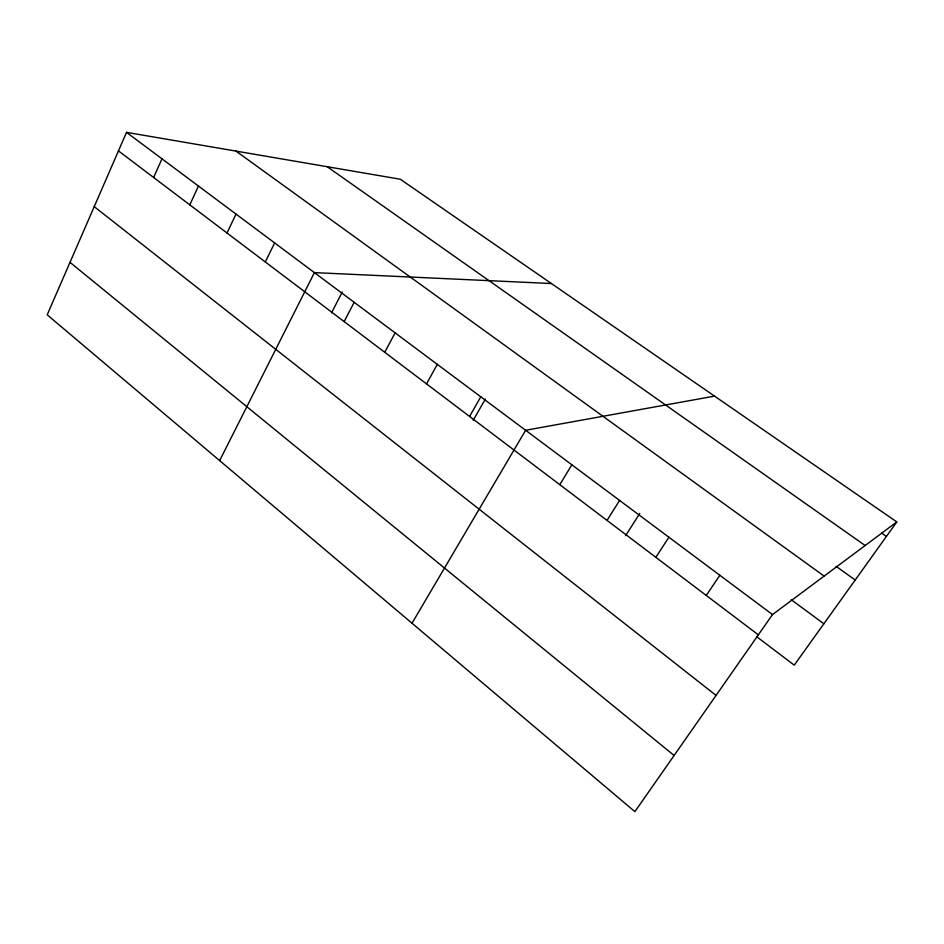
<?xml version="1.0" encoding="UTF-8"?>
<svg xmlns="http://www.w3.org/2000/svg" width="944" height="944" viewBox="0 0 944 944"><rect width="100%" height="100%" fill="white"/><g stroke="black" fill="none" stroke-linecap="round" stroke-linejoin="round"><path stroke-width="1.42" d="M126.52 132.349L47.2 314.824L634.887 811.651L772.499 614.579L896.8 521.926L400.291 179.23L126.52 132.349L772.499 614.579M153.636 177.496L161.99 158.816M189.803 204.86L198.464 186.051M227.02 233.003L236 214.076M265.311 261.96L274.633 242.915M219.657 460.613L314.411 272.615L551.414 283.53M331.509 312.901L342.259 292.015M344.159 321.585L354.177 302.292M384.727 352.277L395.123 332.866M426.523 383.878L437.308 364.349M469.581 416.457L480.779 396.81M473.227 420.257L485.369 399.017M412.009 623.229L525.619 430.275L714.549 396.126M559.78 484.673L571.863 464.802M607.039 520.415L619.606 500.438M625.624 535.626L639.784 513.418M655.844 557.314L668.907 537.242M706.242 595.44L719.835 575.274M896.8 521.926L794.246 665.142L756.557 636.598M881.696 533.112L886.428 536.404M327.19 166.71L865.152 545.514M836.101 566.329L855.205 580.017M235.965 151.087L824.124 576.1M791.202 599.688L823.864 623.772M118.46 150.898L758.351 634.84M94.223 206.642L716.048 695.409M70.009 262.349L674.11 755.495"/></g></svg>
